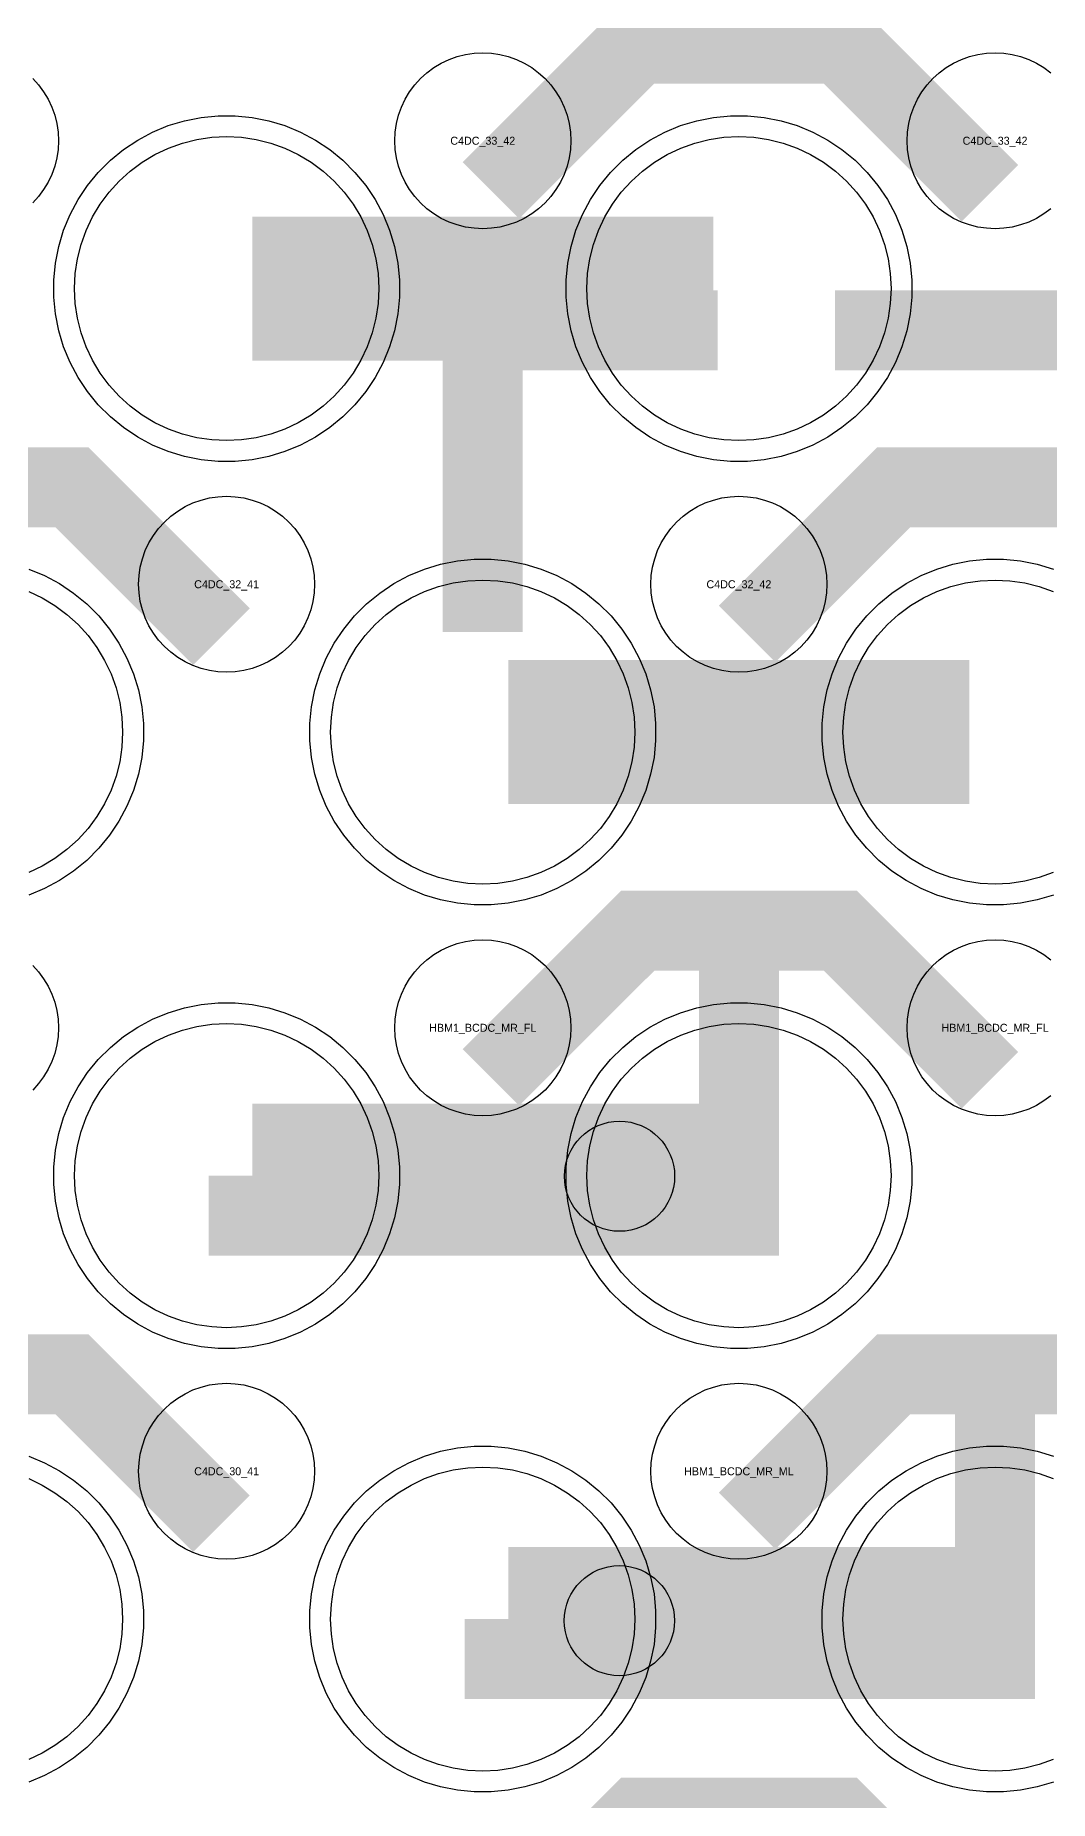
# Model space of a CAD drawing. Extents: x -11880 to 11880, y -14992 to 14992.
# Drawn here: x 1300 to 1617, y -10739 to -10188 of the extents above; entities that cross this region are included whole.
import ezdxf
from ezdxf.enums import TextEntityAlignment as Align

# ---------------------------------------------------------------- set-up
doc = ezdxf.new("R2010")
doc.units = 0
doc.header["$MEASUREMENT"] = 0
for name, color, linetype in [('GDS_775_DT_237', 138, 'CONTINUOUS'), ('RDL1_FS', 34, 'CONTINUOUS'), ('RDL_BS', 160, 'CONTINUOUS')]:
    doc.layers.add(name, color=color, linetype=linetype)

msp = doc.modelspace()

# ---------------------------------------------------------------- linework, layer by layer
at = {"layer": 'RDL1_FS', "color": 241, "true_color": 0xf7abae}
for points in [[(1360, -10314.459), (1355.343, -10314.23), (1350.732, -10313.546), (1346.209, -10312.414), (1341.819, -10310.842), (1337.605, -10308.85), (1333.605, -10306.452), (1329.86, -10303.674), (1326.406, -10300.544), (1323.276, -10297.09), (1320.498, -10293.345), (1318.1, -10289.345), (1316.108, -10285.131), (1314.536, -10280.741), (1313.404, -10276.218), (1312.72, -10271.607), (1312.491, -10266.95), (1312.72, -10262.293), (1313.404, -10257.682), (1314.536, -10253.159), (1316.108, -10248.769), (1318.1, -10244.555), (1320.498, -10240.555), (1323.276, -10236.81), (1326.406, -10233.356), (1329.86, -10230.226), (1333.605, -10227.448), (1337.605, -10225.05), (1341.819, -10223.058), (1346.209, -10221.486), (1350.732, -10220.354), (1355.343, -10219.67), (1360, -10219.441), (1364.657, -10219.67), (1369.268, -10220.354), (1373.791, -10221.486), (1378.181, -10223.058), (1382.395, -10225.05), (1386.395, -10227.448), (1390.14, -10230.226), (1393.594, -10233.356), (1396.724, -10236.81), (1399.502, -10240.555), (1401.9, -10244.555), (1403.892, -10248.769), (1405.464, -10253.159), (1406.596, -10257.682), (1407.28, -10262.293), (1407.509, -10266.95), (1407.28, -10271.607), (1406.596, -10276.218), (1405.464, -10280.741), (1403.892, -10285.131), (1401.9, -10289.345), (1399.502, -10293.345), (1396.724, -10297.09), (1393.594, -10300.544), (1390.14, -10303.674), (1386.395, -10306.452), (1382.395, -10308.85), (1378.181, -10310.842), (1373.791, -10312.414), (1369.268, -10313.546), (1364.657, -10314.23)], [(1520, -10314.459), (1515.343, -10314.23), (1510.732, -10313.546), (1506.209, -10312.414), (1501.819, -10310.842), (1497.605, -10308.85), (1493.605, -10306.452), (1489.86, -10303.674), (1486.406, -10300.544), (1483.276, -10297.09), (1480.498, -10293.345), (1478.1, -10289.345), (1476.108, -10285.131), (1474.536, -10280.741), (1473.404, -10276.218), (1472.72, -10271.607), (1472.491, -10266.95), (1472.72, -10262.293), (1473.404, -10257.682), (1474.536, -10253.159), (1476.108, -10248.769), (1478.1, -10244.555), (1480.498, -10240.555), (1483.276, -10236.81), (1486.406, -10233.356), (1489.86, -10230.226), (1493.605, -10227.448), (1497.605, -10225.05), (1501.819, -10223.058), (1506.209, -10221.486), (1510.732, -10220.354), (1515.343, -10219.67), (1520, -10219.441), (1524.657, -10219.67), (1529.268, -10220.354), (1533.791, -10221.486), (1538.181, -10223.058), (1542.395, -10225.05), (1546.395, -10227.448), (1550.14, -10230.226), (1553.594, -10233.356), (1556.724, -10236.81), (1559.502, -10240.555), (1561.9, -10244.555), (1563.892, -10248.769), (1565.464, -10253.159), (1566.596, -10257.682), (1567.28, -10262.293), (1567.509, -10266.95), (1567.28, -10271.607), (1566.596, -10276.218), (1565.464, -10280.741), (1563.892, -10285.131), (1561.9, -10289.345), (1559.502, -10293.345), (1556.724, -10297.09), (1553.594, -10300.544), (1550.14, -10303.674), (1546.395, -10306.452), (1542.395, -10308.85), (1538.181, -10310.842), (1533.791, -10312.414), (1529.268, -10313.546), (1524.657, -10314.23)], [(1440, -10453.024), (1435.343, -10452.795), (1430.732, -10452.111), (1426.209, -10450.979), (1421.819, -10449.407), (1417.605, -10447.415), (1413.605, -10445.017), (1409.86, -10442.239), (1406.406, -10439.109), (1403.276, -10435.655), (1400.498, -10431.91), (1398.1, -10427.91), (1396.108, -10423.696), (1394.536, -10419.306), (1393.404, -10414.783), (1392.72, -10410.172), (1392.491, -10405.515), (1392.72, -10400.858), (1393.404, -10396.247), (1394.536, -10391.724), (1396.108, -10387.334), (1398.1, -10383.12), (1400.498, -10379.12), (1403.276, -10375.375), (1406.406, -10371.921), (1409.86, -10368.791), (1413.605, -10366.013), (1417.605, -10363.615), (1421.819, -10361.623), (1426.209, -10360.051), (1430.732, -10358.919), (1435.343, -10358.235), (1440, -10358.006), (1444.657, -10358.235), (1449.268, -10358.919), (1453.791, -10360.051), (1458.181, -10361.623), (1462.395, -10363.615), (1466.395, -10366.013), (1470.14, -10368.791), (1473.594, -10371.921), (1476.724, -10375.375), (1479.502, -10379.12), (1481.9, -10383.12), (1483.892, -10387.334), (1485.464, -10391.724), (1486.596, -10396.247), (1487.28, -10400.858), (1487.509, -10405.515), (1487.28, -10410.172), (1486.596, -10414.783), (1485.464, -10419.306), (1483.892, -10423.696), (1481.9, -10427.91), (1479.502, -10431.91), (1476.724, -10435.655), (1473.594, -10439.109), (1470.14, -10442.239), (1466.395, -10445.017), (1462.395, -10447.415), (1458.181, -10449.407), (1453.791, -10450.979), (1449.268, -10452.111), (1444.657, -10452.795)]]:
    msp.add_lwpolyline(points, close=True, dxfattribs=at)
for points in [[(1368.002, -10266.95, 45, 45, 0), (1440.002, -10266.95, 45, 45, 0)], [(1440.002, -10266.95, 45, 45, 0), (1512.002, -10266.95, 45, 45, 0)], [(1448.002, -10405.515, 45, 45, 0), (1520.002, -10405.515, 45, 45, 0)], [(1520.002, -10405.515, 45, 45, 0), (1592.002, -10405.515, 45, 45, 0)]]:
    msp.add_lwpolyline(points, format="xyseb", dxfattribs=at)
at = {"layer": 'RDL1_FS'}
for points in [[(1298.181, -10361.623), (1302.395, -10363.615), (1306.395, -10366.013), (1310.14, -10368.791), (1313.594, -10371.921), (1316.724, -10375.375), (1319.502, -10379.12), (1321.9, -10383.12), (1323.892, -10387.334), (1325.464, -10391.724), (1326.596, -10396.247), (1327.28, -10400.858), (1327.509, -10405.515), (1327.28, -10410.172), (1326.596, -10414.783), (1325.464, -10419.306), (1323.892, -10423.696), (1321.9, -10427.91), (1319.502, -10431.91), (1316.724, -10435.655), (1313.594, -10439.109), (1310.14, -10442.239), (1306.395, -10445.017), (1302.395, -10447.415), (1298.181, -10449.407)], [(1298.181, -10638.748), (1302.395, -10640.74), (1306.395, -10643.138), (1310.14, -10645.916), (1313.594, -10649.046), (1316.724, -10652.5), (1319.502, -10656.245), (1321.9, -10660.245), (1323.892, -10664.459), (1325.464, -10668.849), (1326.596, -10673.372), (1327.28, -10677.983), (1327.509, -10682.64), (1327.28, -10687.297), (1326.596, -10691.908), (1325.464, -10696.431), (1323.892, -10700.821), (1321.9, -10705.035), (1319.502, -10709.035), (1316.724, -10712.78), (1313.594, -10716.234), (1310.14, -10719.364), (1306.395, -10722.142), (1302.395, -10724.54), (1298.181, -10726.532)], [(1618.181, -10726.532), (1613.791, -10728.104), (1609.268, -10729.236), (1604.657, -10729.92), (1600, -10730.149), (1595.343, -10729.92), (1590.732, -10729.236), (1586.209, -10728.104), (1581.819, -10726.532), (1577.605, -10724.54), (1573.605, -10722.142), (1569.86, -10719.364), (1566.406, -10716.234), (1563.276, -10712.78), (1560.498, -10709.035), (1558.1, -10705.035), (1556.108, -10700.821), (1554.536, -10696.431), (1553.404, -10691.908), (1552.72, -10687.297), (1552.491, -10682.64), (1552.72, -10677.983), (1553.404, -10673.372), (1554.536, -10668.849), (1556.108, -10664.459), (1558.1, -10660.245), (1560.498, -10656.245), (1563.276, -10652.5), (1566.406, -10649.046), (1569.86, -10645.916), (1573.605, -10643.138), (1577.605, -10640.74), (1581.819, -10638.748), (1586.209, -10637.176), (1590.732, -10636.044), (1595.343, -10635.36), (1600, -10635.131), (1604.657, -10635.36), (1609.268, -10636.044), (1613.791, -10637.176), (1618.181, -10638.748)]]:
    msp.add_lwpolyline(points, dxfattribs=at)
at = {"layer": 'RDL1_FS', "color": 241, "true_color": 0xf7abae}
msp.add_lwpolyline([(1618.181, -10449.407), (1613.791, -10450.979), (1609.268, -10452.111), (1604.657, -10452.795), (1600, -10453.024), (1595.343, -10452.795), (1590.732, -10452.111), (1586.209, -10450.979), (1581.819, -10449.407), (1577.605, -10447.415), (1573.605, -10445.017), (1569.86, -10442.239), (1566.406, -10439.109), (1563.276, -10435.655), (1560.498, -10431.91), (1558.1, -10427.91), (1556.108, -10423.696), (1554.536, -10419.306), (1553.404, -10414.783), (1552.72, -10410.172), (1552.491, -10405.515), (1552.72, -10400.858), (1553.404, -10396.247), (1554.536, -10391.724), (1556.108, -10387.334), (1558.1, -10383.12), (1560.498, -10379.12), (1563.276, -10375.375), (1566.406, -10371.921), (1569.86, -10368.791), (1573.605, -10366.013), (1577.605, -10363.615), (1581.819, -10361.623), (1586.209, -10360.051), (1590.732, -10358.919), (1595.343, -10358.235), (1600, -10358.006), (1604.657, -10358.235), (1609.268, -10358.919), (1613.791, -10360.051), (1618.181, -10361.623)], dxfattribs=at)
at = {"layer": 'RDL1_FS'}
for points in [[(1360, -10591.589), (1355.343, -10591.36), (1350.732, -10590.676), (1346.209, -10589.544), (1341.819, -10587.972), (1337.605, -10585.98), (1333.605, -10583.582), (1329.86, -10580.804), (1326.406, -10577.674), (1323.276, -10574.22), (1320.498, -10570.475), (1318.1, -10566.475), (1316.108, -10562.261), (1314.536, -10557.871), (1313.404, -10553.348), (1312.72, -10548.737), (1312.491, -10544.08), (1312.72, -10539.423), (1313.404, -10534.812), (1314.536, -10530.289), (1316.108, -10525.899), (1318.1, -10521.685), (1320.498, -10517.685), (1323.276, -10513.94), (1326.406, -10510.486), (1329.86, -10507.356), (1333.605, -10504.578), (1337.605, -10502.18), (1341.819, -10500.188), (1346.209, -10498.616), (1350.732, -10497.484), (1355.343, -10496.8), (1360, -10496.571), (1364.657, -10496.8), (1369.268, -10497.484), (1373.791, -10498.616), (1378.181, -10500.188), (1382.395, -10502.18), (1386.395, -10504.578), (1390.14, -10507.356), (1393.594, -10510.486), (1396.724, -10513.94), (1399.502, -10517.685), (1401.9, -10521.685), (1403.892, -10525.899), (1405.464, -10530.289), (1406.596, -10534.812), (1407.28, -10539.423), (1407.509, -10544.08), (1407.28, -10548.737), (1406.596, -10553.348), (1405.464, -10557.871), (1403.892, -10562.261), (1401.9, -10566.475), (1399.502, -10570.475), (1396.724, -10574.22), (1393.594, -10577.674), (1390.14, -10580.804), (1386.395, -10583.582), (1382.395, -10585.98), (1378.181, -10587.972), (1373.791, -10589.544), (1369.268, -10590.676), (1364.657, -10591.36)], [(1520, -10591.589), (1515.343, -10591.36), (1510.732, -10590.676), (1506.209, -10589.544), (1501.819, -10587.972), (1497.605, -10585.98), (1493.605, -10583.582), (1489.86, -10580.804), (1486.406, -10577.674), (1483.276, -10574.22), (1480.498, -10570.475), (1478.1, -10566.475), (1476.108, -10562.261), (1474.536, -10557.871), (1473.404, -10553.348), (1472.72, -10548.737), (1472.491, -10544.08), (1472.72, -10539.423), (1473.404, -10534.812), (1474.536, -10530.289), (1476.108, -10525.899), (1478.1, -10521.685), (1480.498, -10517.685), (1483.276, -10513.94), (1486.406, -10510.486), (1489.86, -10507.356), (1493.605, -10504.578), (1497.605, -10502.18), (1501.819, -10500.188), (1506.209, -10498.616), (1510.732, -10497.484), (1515.343, -10496.8), (1520, -10496.571), (1524.657, -10496.8), (1529.268, -10497.484), (1533.791, -10498.616), (1538.181, -10500.188), (1542.395, -10502.18), (1546.395, -10504.578), (1550.14, -10507.356), (1553.594, -10510.486), (1556.724, -10513.94), (1559.502, -10517.685), (1561.9, -10521.685), (1563.892, -10525.899), (1565.464, -10530.289), (1566.596, -10534.812), (1567.28, -10539.423), (1567.509, -10544.08), (1567.28, -10548.737), (1566.596, -10553.348), (1565.464, -10557.871), (1563.892, -10562.261), (1561.9, -10566.475), (1559.502, -10570.475), (1556.724, -10574.22), (1553.594, -10577.674), (1550.14, -10580.804), (1546.395, -10583.582), (1542.395, -10585.98), (1538.181, -10587.972), (1533.791, -10589.544), (1529.268, -10590.676), (1524.657, -10591.36)], [(1440, -10730.149), (1435.343, -10729.92), (1430.732, -10729.236), (1426.209, -10728.104), (1421.819, -10726.532), (1417.605, -10724.54), (1413.605, -10722.142), (1409.86, -10719.364), (1406.406, -10716.234), (1403.276, -10712.78), (1400.498, -10709.035), (1398.1, -10705.035), (1396.108, -10700.821), (1394.536, -10696.431), (1393.404, -10691.908), (1392.72, -10687.297), (1392.491, -10682.64), (1392.72, -10677.983), (1393.404, -10673.372), (1394.536, -10668.849), (1396.108, -10664.459), (1398.1, -10660.245), (1400.498, -10656.245), (1403.276, -10652.5), (1406.406, -10649.046), (1409.86, -10645.916), (1413.605, -10643.138), (1417.605, -10640.74), (1421.819, -10638.748), (1426.209, -10637.176), (1430.732, -10636.044), (1435.343, -10635.36), (1440, -10635.131), (1444.657, -10635.36), (1449.268, -10636.044), (1453.791, -10637.176), (1458.181, -10638.748), (1462.395, -10640.74), (1466.395, -10643.138), (1470.14, -10645.916), (1473.594, -10649.046), (1476.724, -10652.5), (1479.502, -10656.245), (1481.9, -10660.245), (1483.892, -10664.459), (1485.464, -10668.849), (1486.596, -10673.372), (1487.28, -10677.983), (1487.509, -10682.64), (1487.28, -10687.297), (1486.596, -10691.908), (1485.464, -10696.431), (1483.892, -10700.821), (1481.9, -10705.035), (1479.502, -10709.035), (1476.724, -10712.78), (1473.594, -10716.234), (1470.14, -10719.364), (1466.395, -10722.142), (1462.395, -10724.54), (1458.181, -10726.532), (1453.791, -10728.104), (1449.268, -10729.236), (1444.657, -10729.92)]]:
    msp.add_lwpolyline(points, close=True, dxfattribs=at)
for points in [[(1368.002, -10544.08, 45, 45, 0), (1440.002, -10544.08, 45, 45, 0)], [(1440.002, -10544.08, 45, 45, 0), (1512.002, -10544.08, 45, 45, 0)], [(1448.002, -10682.64, 45, 45, 0), (1520.002, -10682.64, 45, 45, 0)], [(1520.002, -10682.64, 45, 45, 0), (1592.002, -10682.64, 45, 45, 0)]]:
    msp.add_lwpolyline(points, format="xyseb", dxfattribs=at)
for centre in [(1482.727, -10544.281), (1482.672, -10683.12)]:
    msp.add_circle(centre, 17.2, dxfattribs=at)
at = {"layer": 'RDL_BS'}
for points in [[(1442.562, -10236.264, 25, 25, 0), (1488.377, -10190.449, 25, 25, 0), (1521.93, -10190.449, 25, 25, 0)], [(1598.401, -10237.163, 25, 25, 0), (1551.687, -10190.449, 25, 25, 0), (1521.929, -10190.449, 25, 25, 0)], [(1358.401, -10375.728, 25, 25, 0), (1311.687, -10329.014, 25, 25, 0), (1281.929, -10329.014, 25, 25, 0)], [(1522.562, -10374.829, 25, 25, 0), (1568.377, -10329.014, 25, 25, 0), (1601.93, -10329.014, 25, 25, 0)], [(1678.401, -10375.728, 25, 25, 0), (1631.687, -10329.014, 25, 25, 0), (1601.929, -10329.014, 25, 25, 0)], [(1520, -10569.08, 25, 25, 0), (1520, -10455.079, 25, 25, 0)], [(1442.562, -10513.394, 25, 25, 0), (1488.377, -10467.579, 25, 25, 0), (1521.93, -10467.579, 25, 25, 0)], [(1598.401, -10514.293, 25, 25, 0), (1551.687, -10467.579, 25, 25, 0), (1521.929, -10467.579, 25, 25, 0)], [(1354.397, -10556.58, 25, 25, 0), (1532.5, -10556.58, 25, 25, 0)], [(1600, -10707.64, 25, 25, 0), (1600, -10593.639, 25, 25, 0)], [(1358.401, -10652.853, 25, 25, 0), (1311.687, -10606.139, 25, 25, 0), (1281.929, -10606.139, 25, 25, 0)], [(1522.562, -10651.954, 25, 25, 0), (1568.377, -10606.139, 25, 25, 0), (1601.93, -10606.139, 25, 25, 0)], [(1678.401, -10652.853, 25, 25, 0), (1631.687, -10606.139, 25, 25, 0), (1601.929, -10606.139, 25, 25, 0)], [(1434.397, -10695.14, 25, 25, 0), (1612.5, -10695.14, 25, 25, 0)], [(1442.562, -10790.519, 25, 25, 0), (1488.377, -10744.704, 25, 25, 0), (1521.93, -10744.704, 25, 25, 0)], [(1598.401, -10791.418, 25, 25, 0), (1551.687, -10744.704, 25, 25, 0), (1521.929, -10744.704, 25, 25, 0)]]:
    msp.add_lwpolyline(points, format="xyseb", dxfattribs=at)
for points in [[(1440, -10248.256), (1437.307, -10248.124), (1434.635, -10247.728), (1432.016, -10247.071), (1429.481, -10246.164), (1427.044, -10245.012), (1424.72, -10243.619), (1422.557, -10242.016), (1420.558, -10240.204), (1418.746, -10238.205), (1417.143, -10236.042), (1415.75, -10233.718), (1414.598, -10231.281), (1413.691, -10228.746), (1413.034, -10226.127), (1412.638, -10223.455), (1412.506, -10220.762), (1412.638, -10218.069), (1413.034, -10215.397), (1413.691, -10212.778), (1414.598, -10210.243), (1415.75, -10207.806), (1417.143, -10205.482), (1418.746, -10203.319), (1420.558, -10201.32), (1422.557, -10199.508), (1424.72, -10197.905), (1427.044, -10196.512), (1429.481, -10195.36), (1432.016, -10194.453), (1434.635, -10193.796), (1437.307, -10193.4), (1440, -10193.268), (1442.693, -10193.4), (1445.365, -10193.796), (1447.984, -10194.453), (1450.519, -10195.36), (1452.956, -10196.512), (1455.28, -10197.905), (1457.443, -10199.508), (1459.442, -10201.32), (1461.254, -10203.319), (1462.857, -10205.482), (1464.25, -10207.806), (1465.402, -10210.243), (1466.309, -10212.778), (1466.966, -10215.397), (1467.362, -10218.069), (1467.494, -10220.762), (1467.362, -10223.455), (1466.966, -10226.127), (1466.309, -10228.746), (1465.402, -10231.281), (1464.25, -10233.718), (1462.857, -10236.042), (1461.254, -10238.205), (1459.442, -10240.204), (1457.443, -10242.016), (1455.28, -10243.619), (1452.956, -10245.012), (1450.519, -10246.164), (1447.984, -10247.071), (1445.365, -10247.728), (1442.693, -10248.124)], [(1360, -10386.821), (1357.307, -10386.689), (1354.635, -10386.293), (1352.016, -10385.636), (1349.481, -10384.729), (1347.044, -10383.577), (1344.72, -10382.184), (1342.557, -10380.581), (1340.558, -10378.769), (1338.746, -10376.77), (1337.143, -10374.607), (1335.75, -10372.283), (1334.598, -10369.846), (1333.691, -10367.311), (1333.034, -10364.692), (1332.638, -10362.02), (1332.506, -10359.327), (1332.638, -10356.634), (1333.034, -10353.962), (1333.691, -10351.343), (1334.598, -10348.808), (1335.75, -10346.371), (1337.143, -10344.047), (1338.746, -10341.884), (1340.558, -10339.885), (1342.557, -10338.073), (1344.72, -10336.47), (1347.044, -10335.077), (1349.481, -10333.925), (1352.016, -10333.018), (1354.635, -10332.361), (1357.307, -10331.965), (1360, -10331.833), (1362.693, -10331.965), (1365.365, -10332.361), (1367.984, -10333.018), (1370.519, -10333.925), (1372.956, -10335.077), (1375.28, -10336.47), (1377.443, -10338.073), (1379.442, -10339.885), (1381.254, -10341.884), (1382.857, -10344.047), (1384.25, -10346.371), (1385.402, -10348.808), (1386.309, -10351.343), (1386.966, -10353.962), (1387.362, -10356.634), (1387.494, -10359.327), (1387.362, -10362.02), (1386.966, -10364.692), (1386.309, -10367.311), (1385.402, -10369.846), (1384.25, -10372.283), (1382.857, -10374.607), (1381.254, -10376.77), (1379.442, -10378.769), (1377.443, -10380.581), (1375.28, -10382.184), (1372.956, -10383.577), (1370.519, -10384.729), (1367.984, -10385.636), (1365.365, -10386.293), (1362.693, -10386.689)], [(1520, -10386.821), (1517.307, -10386.689), (1514.635, -10386.293), (1512.016, -10385.636), (1509.481, -10384.729), (1507.044, -10383.577), (1504.72, -10382.184), (1502.557, -10380.581), (1500.558, -10378.769), (1498.746, -10376.77), (1497.143, -10374.607), (1495.75, -10372.283), (1494.598, -10369.846), (1493.691, -10367.311), (1493.034, -10364.692), (1492.638, -10362.02), (1492.506, -10359.327), (1492.638, -10356.634), (1493.034, -10353.962), (1493.691, -10351.343), (1494.598, -10348.808), (1495.75, -10346.371), (1497.143, -10344.047), (1498.746, -10341.884), (1500.558, -10339.885), (1502.557, -10338.073), (1504.72, -10336.47), (1507.044, -10335.077), (1509.481, -10333.925), (1512.016, -10333.018), (1514.635, -10332.361), (1517.307, -10331.965), (1520, -10331.833), (1522.693, -10331.965), (1525.365, -10332.361), (1527.984, -10333.018), (1530.519, -10333.925), (1532.956, -10335.077), (1535.28, -10336.47), (1537.443, -10338.073), (1539.442, -10339.885), (1541.254, -10341.884), (1542.857, -10344.047), (1544.25, -10346.371), (1545.402, -10348.808), (1546.309, -10351.343), (1546.966, -10353.962), (1547.362, -10356.634), (1547.494, -10359.327), (1547.362, -10362.02), (1546.966, -10364.692), (1546.309, -10367.311), (1545.402, -10369.846), (1544.25, -10372.283), (1542.857, -10374.607), (1541.254, -10376.77), (1539.442, -10378.769), (1537.443, -10380.581), (1535.28, -10382.184), (1532.956, -10383.577), (1530.519, -10384.729), (1527.984, -10385.636), (1525.365, -10386.293), (1522.693, -10386.689)], [(1440, -10525.386), (1437.307, -10525.254), (1434.635, -10524.858), (1432.016, -10524.201), (1429.481, -10523.294), (1427.044, -10522.142), (1424.72, -10520.749), (1422.557, -10519.146), (1420.558, -10517.334), (1418.746, -10515.335), (1417.143, -10513.172), (1415.75, -10510.848), (1414.598, -10508.411), (1413.691, -10505.876), (1413.034, -10503.257), (1412.638, -10500.585), (1412.506, -10497.892), (1412.638, -10495.199), (1413.034, -10492.527), (1413.691, -10489.908), (1414.598, -10487.373), (1415.75, -10484.936), (1417.143, -10482.612), (1418.746, -10480.449), (1420.558, -10478.45), (1422.557, -10476.638), (1424.72, -10475.035), (1427.044, -10473.642), (1429.481, -10472.49), (1432.016, -10471.583), (1434.635, -10470.926), (1437.307, -10470.53), (1440, -10470.398), (1442.693, -10470.53), (1445.365, -10470.926), (1447.984, -10471.583), (1450.519, -10472.49), (1452.956, -10473.642), (1455.28, -10475.035), (1457.443, -10476.638), (1459.442, -10478.45), (1461.254, -10480.449), (1462.857, -10482.612), (1464.25, -10484.936), (1465.402, -10487.373), (1466.309, -10489.908), (1466.966, -10492.527), (1467.362, -10495.199), (1467.494, -10497.892), (1467.362, -10500.585), (1466.966, -10503.257), (1466.309, -10505.876), (1465.402, -10508.411), (1464.25, -10510.848), (1462.857, -10513.172), (1461.254, -10515.335), (1459.442, -10517.334), (1457.443, -10519.146), (1455.28, -10520.749), (1452.956, -10522.142), (1450.519, -10523.294), (1447.984, -10524.201), (1445.365, -10524.858), (1442.693, -10525.254)], [(1357.356, -10598.08), (1352.062, -10597.563), (1346.835, -10596.517), (1341.795, -10594.986), (1336.885, -10592.955), (1332.223, -10590.463), (1327.809, -10587.516), (1323.708, -10584.154), (1319.926, -10580.372), (1316.564, -10576.271), (1313.617, -10571.857), (1311.125, -10567.195), (1309.094, -10562.285), (1307.563, -10557.245), (1306.517, -10552.018), (1306, -10546.724), (1306, -10541.436), (1306.517, -10536.142), (1307.563, -10530.915), (1309.094, -10525.875), (1311.125, -10520.965), (1313.617, -10516.303), (1316.564, -10511.889), (1319.926, -10507.788), (1323.708, -10504.006), (1327.809, -10500.644), (1332.223, -10497.697), (1336.885, -10495.205), (1341.795, -10493.174), (1346.835, -10491.643), (1352.062, -10490.597), (1357.356, -10490.08), (1362.644, -10490.08), (1367.938, -10490.597), (1373.165, -10491.643), (1378.205, -10493.174), (1383.115, -10495.205), (1387.777, -10497.697), (1392.191, -10500.644), (1396.292, -10504.006), (1400.074, -10507.788), (1403.436, -10511.889), (1406.383, -10516.303), (1408.875, -10520.965), (1410.906, -10525.875), (1412.437, -10530.915), (1413.483, -10536.142), (1414, -10541.436), (1414, -10546.724), (1413.483, -10552.018), (1412.437, -10557.245), (1410.906, -10562.285), (1408.875, -10567.195), (1406.383, -10571.857), (1403.436, -10576.271), (1400.074, -10580.372), (1396.292, -10584.154), (1392.191, -10587.516), (1387.777, -10590.463), (1383.115, -10592.955), (1378.205, -10594.986), (1373.165, -10596.517), (1367.938, -10597.563), (1362.644, -10598.08)], [(1517.356, -10598.08), (1512.062, -10597.563), (1506.835, -10596.517), (1501.795, -10594.986), (1496.885, -10592.955), (1492.223, -10590.463), (1487.809, -10587.516), (1483.708, -10584.154), (1479.926, -10580.372), (1476.564, -10576.271), (1473.617, -10571.857), (1471.125, -10567.195), (1469.094, -10562.285), (1467.563, -10557.245), (1466.517, -10552.018), (1466, -10546.724), (1466, -10541.436), (1466.517, -10536.142), (1467.563, -10530.915), (1469.094, -10525.875), (1471.125, -10520.965), (1473.617, -10516.303), (1476.564, -10511.889), (1479.926, -10507.788), (1483.708, -10504.006), (1487.809, -10500.644), (1492.223, -10497.697), (1496.885, -10495.205), (1501.795, -10493.174), (1506.835, -10491.643), (1512.062, -10490.597), (1517.356, -10490.08), (1522.644, -10490.08), (1527.938, -10490.597), (1533.165, -10491.643), (1538.205, -10493.174), (1543.115, -10495.205), (1547.777, -10497.697), (1552.191, -10500.644), (1556.292, -10504.006), (1560.074, -10507.788), (1563.436, -10511.889), (1566.383, -10516.303), (1568.875, -10520.965), (1570.906, -10525.875), (1572.437, -10530.915), (1573.483, -10536.142), (1574, -10541.436), (1574, -10546.724), (1573.483, -10552.018), (1572.437, -10557.245), (1570.906, -10562.285), (1568.875, -10567.195), (1566.383, -10571.857), (1563.436, -10576.271), (1560.074, -10580.372), (1556.292, -10584.154), (1552.191, -10587.516), (1547.777, -10590.463), (1543.115, -10592.955), (1538.205, -10594.986), (1533.165, -10596.517), (1527.938, -10597.563), (1522.644, -10598.08)], [(1360, -10663.946), (1357.307, -10663.814), (1354.635, -10663.418), (1352.016, -10662.761), (1349.481, -10661.854), (1347.044, -10660.702), (1344.72, -10659.309), (1342.557, -10657.706), (1340.558, -10655.894), (1338.746, -10653.895), (1337.143, -10651.732), (1335.75, -10649.408), (1334.598, -10646.971), (1333.691, -10644.436), (1333.034, -10641.817), (1332.638, -10639.145), (1332.506, -10636.452), (1332.638, -10633.759), (1333.034, -10631.087), (1333.691, -10628.468), (1334.598, -10625.933), (1335.75, -10623.496), (1337.143, -10621.172), (1338.746, -10619.009), (1340.558, -10617.01), (1342.557, -10615.198), (1344.72, -10613.595), (1347.044, -10612.202), (1349.481, -10611.05), (1352.016, -10610.143), (1354.635, -10609.486), (1357.307, -10609.09), (1360, -10608.958), (1362.693, -10609.09), (1365.365, -10609.486), (1367.984, -10610.143), (1370.519, -10611.05), (1372.956, -10612.202), (1375.28, -10613.595), (1377.443, -10615.198), (1379.442, -10617.01), (1381.254, -10619.009), (1382.857, -10621.172), (1384.25, -10623.496), (1385.402, -10625.933), (1386.309, -10628.468), (1386.966, -10631.087), (1387.362, -10633.759), (1387.494, -10636.452), (1387.362, -10639.145), (1386.966, -10641.817), (1386.309, -10644.436), (1385.402, -10646.971), (1384.25, -10649.408), (1382.857, -10651.732), (1381.254, -10653.895), (1379.442, -10655.894), (1377.443, -10657.706), (1375.28, -10659.309), (1372.956, -10660.702), (1370.519, -10661.854), (1367.984, -10662.761), (1365.365, -10663.418), (1362.693, -10663.814)], [(1520, -10663.946), (1517.307, -10663.814), (1514.635, -10663.418), (1512.016, -10662.761), (1509.481, -10661.854), (1507.044, -10660.702), (1504.72, -10659.309), (1502.557, -10657.706), (1500.558, -10655.894), (1498.746, -10653.895), (1497.143, -10651.732), (1495.75, -10649.408), (1494.598, -10646.971), (1493.691, -10644.436), (1493.034, -10641.817), (1492.638, -10639.145), (1492.506, -10636.452), (1492.638, -10633.759), (1493.034, -10631.087), (1493.691, -10628.468), (1494.598, -10625.933), (1495.75, -10623.496), (1497.143, -10621.172), (1498.746, -10619.009), (1500.558, -10617.01), (1502.557, -10615.198), (1504.72, -10613.595), (1507.044, -10612.202), (1509.481, -10611.05), (1512.016, -10610.143), (1514.635, -10609.486), (1517.307, -10609.09), (1520, -10608.958), (1522.693, -10609.09), (1525.365, -10609.486), (1527.984, -10610.143), (1530.519, -10611.05), (1532.956, -10612.202), (1535.28, -10613.595), (1537.443, -10615.198), (1539.442, -10617.01), (1541.254, -10619.009), (1542.857, -10621.172), (1544.25, -10623.496), (1545.402, -10625.933), (1546.309, -10628.468), (1546.966, -10631.087), (1547.362, -10633.759), (1547.494, -10636.452), (1547.362, -10639.145), (1546.966, -10641.817), (1546.309, -10644.436), (1545.402, -10646.971), (1544.25, -10649.408), (1542.857, -10651.732), (1541.254, -10653.895), (1539.442, -10655.894), (1537.443, -10657.706), (1535.28, -10659.309), (1532.956, -10660.702), (1530.519, -10661.854), (1527.984, -10662.761), (1525.365, -10663.418), (1522.693, -10663.814)], [(1437.356, -10736.64), (1432.062, -10736.123), (1426.835, -10735.077), (1421.795, -10733.546), (1416.885, -10731.515), (1412.223, -10729.023), (1407.809, -10726.076), (1403.708, -10722.714), (1399.926, -10718.932), (1396.564, -10714.831), (1393.617, -10710.417), (1391.125, -10705.755), (1389.094, -10700.845), (1387.563, -10695.805), (1386.517, -10690.578), (1386, -10685.284), (1386, -10679.996), (1386.517, -10674.702), (1387.563, -10669.475), (1389.094, -10664.435), (1391.125, -10659.525), (1393.617, -10654.863), (1396.564, -10650.449), (1399.926, -10646.348), (1403.708, -10642.566), (1407.809, -10639.204), (1412.223, -10636.257), (1416.885, -10633.765), (1421.795, -10631.734), (1426.835, -10630.203), (1432.062, -10629.157), (1437.356, -10628.64), (1442.644, -10628.64), (1447.938, -10629.157), (1453.165, -10630.203), (1458.205, -10631.734), (1463.115, -10633.765), (1467.777, -10636.257), (1472.191, -10639.204), (1476.292, -10642.566), (1480.074, -10646.348), (1483.436, -10650.449), (1486.383, -10654.863), (1488.875, -10659.525), (1490.906, -10664.435), (1492.437, -10669.475), (1493.483, -10674.702), (1494, -10679.996), (1494, -10685.284), (1493.483, -10690.578), (1492.437, -10695.805), (1490.906, -10700.845), (1488.875, -10705.755), (1486.383, -10710.417), (1483.436, -10714.831), (1480.074, -10718.932), (1476.292, -10722.714), (1472.191, -10726.076), (1467.777, -10729.023), (1463.115, -10731.515), (1458.205, -10733.546), (1453.165, -10735.077), (1447.938, -10736.123), (1442.644, -10736.64)]]:
    msp.add_lwpolyline(points, close=True, dxfattribs=at)
for points in [[(1617.443, -10242.016), (1615.28, -10243.619), (1612.956, -10245.012), (1610.519, -10246.164), (1607.984, -10247.071), (1605.365, -10247.728), (1602.693, -10248.124), (1600, -10248.256), (1597.307, -10248.124), (1594.635, -10247.728), (1592.016, -10247.071), (1589.481, -10246.164), (1587.044, -10245.012), (1584.72, -10243.619), (1582.557, -10242.016), (1580.558, -10240.204), (1578.746, -10238.205), (1577.143, -10236.042), (1575.75, -10233.718), (1574.598, -10231.281), (1573.691, -10228.746), (1573.034, -10226.127), (1572.638, -10223.455), (1572.506, -10220.762), (1572.638, -10218.069), (1573.034, -10215.397), (1573.691, -10212.778), (1574.598, -10210.243), (1575.75, -10207.806), (1577.143, -10205.482), (1578.746, -10203.319), (1580.558, -10201.32), (1582.557, -10199.508), (1584.72, -10197.905), (1587.044, -10196.512), (1589.481, -10195.36), (1592.016, -10194.453), (1594.635, -10193.796), (1597.307, -10193.4), (1600, -10193.268), (1602.693, -10193.4), (1605.365, -10193.796), (1607.984, -10194.453), (1610.519, -10195.36), (1612.956, -10196.512), (1615.28, -10197.905), (1617.443, -10199.508)], [(1299.442, -10201.32), (1301.254, -10203.319), (1302.857, -10205.482), (1304.25, -10207.806), (1305.402, -10210.243), (1306.309, -10212.778), (1306.966, -10215.397), (1307.362, -10218.069), (1307.494, -10220.762), (1307.362, -10223.455), (1306.966, -10226.127), (1306.309, -10228.746), (1305.402, -10231.281), (1304.25, -10233.718), (1302.857, -10236.042), (1301.254, -10238.205), (1299.442, -10240.204)], [(1298.205, -10354.609), (1303.115, -10356.64), (1307.777, -10359.132), (1312.191, -10362.079), (1316.292, -10365.441), (1320.074, -10369.223), (1323.436, -10373.324), (1326.383, -10377.738), (1328.875, -10382.4), (1330.906, -10387.31), (1332.437, -10392.35), (1333.483, -10397.577), (1334, -10402.871), (1334, -10408.159), (1333.483, -10413.453), (1332.437, -10418.68), (1330.906, -10423.72), (1328.875, -10428.63), (1326.383, -10433.292), (1323.436, -10437.706), (1320.074, -10441.807), (1316.292, -10445.589), (1312.191, -10448.951), (1307.777, -10451.898), (1303.115, -10454.39), (1298.205, -10456.421)], [(1617.443, -10519.146), (1615.28, -10520.749), (1612.956, -10522.142), (1610.519, -10523.294), (1607.984, -10524.201), (1605.365, -10524.858), (1602.693, -10525.254), (1600, -10525.386), (1597.307, -10525.254), (1594.635, -10524.858), (1592.016, -10524.201), (1589.481, -10523.294), (1587.044, -10522.142), (1584.72, -10520.749), (1582.557, -10519.146), (1580.558, -10517.334), (1578.746, -10515.335), (1577.143, -10513.172), (1575.75, -10510.848), (1574.598, -10508.411), (1573.691, -10505.876), (1573.034, -10503.257), (1572.638, -10500.585), (1572.506, -10497.892), (1572.638, -10495.199), (1573.034, -10492.527), (1573.691, -10489.908), (1574.598, -10487.373), (1575.75, -10484.936), (1577.143, -10482.612), (1578.746, -10480.449), (1580.558, -10478.45), (1582.557, -10476.638), (1584.72, -10475.035), (1587.044, -10473.642), (1589.481, -10472.49), (1592.016, -10471.583), (1594.635, -10470.926), (1597.307, -10470.53), (1600, -10470.398), (1602.693, -10470.53), (1605.365, -10470.926), (1607.984, -10471.583), (1610.519, -10472.49), (1612.956, -10473.642), (1615.28, -10475.035), (1617.443, -10476.638)], [(1299.442, -10478.45), (1301.254, -10480.449), (1302.857, -10482.612), (1304.25, -10484.936), (1305.402, -10487.373), (1306.309, -10489.908), (1306.966, -10492.527), (1307.362, -10495.199), (1307.494, -10497.892), (1307.362, -10500.585), (1306.966, -10503.257), (1306.309, -10505.876), (1305.402, -10508.411), (1304.25, -10510.848), (1302.857, -10513.172), (1301.254, -10515.335), (1299.442, -10517.334)], [(1298.205, -10631.734), (1303.115, -10633.765), (1307.777, -10636.257), (1312.191, -10639.204), (1316.292, -10642.566), (1320.074, -10646.348), (1323.436, -10650.449), (1326.383, -10654.863), (1328.875, -10659.525), (1330.906, -10664.435), (1332.437, -10669.475), (1333.483, -10674.702), (1334, -10679.996), (1334, -10685.284), (1333.483, -10690.578), (1332.437, -10695.805), (1330.906, -10700.845), (1328.875, -10705.755), (1326.383, -10710.417), (1323.436, -10714.831), (1320.074, -10718.932), (1316.292, -10722.714), (1312.191, -10726.076), (1307.777, -10729.023), (1303.115, -10731.515), (1298.205, -10733.546)], [(1618.205, -10733.546), (1613.165, -10735.077), (1607.938, -10736.123), (1602.644, -10736.64), (1597.356, -10736.64), (1592.062, -10736.123), (1586.835, -10735.077), (1581.795, -10733.546), (1576.885, -10731.515), (1572.223, -10729.023), (1567.809, -10726.076), (1563.708, -10722.714), (1559.926, -10718.932), (1556.564, -10714.831), (1553.617, -10710.417), (1551.125, -10705.755), (1549.094, -10700.845), (1547.563, -10695.805), (1546.517, -10690.578), (1546, -10685.284), (1546, -10679.996), (1546.517, -10674.702), (1547.563, -10669.475), (1549.094, -10664.435), (1551.125, -10659.525), (1553.617, -10654.863), (1556.564, -10650.449), (1559.926, -10646.348), (1563.708, -10642.566), (1567.809, -10639.204), (1572.223, -10636.257), (1576.885, -10633.765), (1581.795, -10631.734), (1586.835, -10630.203), (1592.062, -10629.157), (1597.356, -10628.64), (1602.644, -10628.64), (1607.938, -10629.157), (1613.165, -10630.203), (1618.205, -10631.734)]]:
    msp.add_lwpolyline(points, dxfattribs=at)
at = {"layer": 'RDL_BS', "color": 241, "true_color": 0xf7abae}
for points in [[(1357.356, -10320.95), (1352.062, -10320.433), (1346.835, -10319.387), (1341.795, -10317.856), (1336.885, -10315.825), (1332.223, -10313.333), (1327.809, -10310.386), (1323.708, -10307.024), (1319.926, -10303.242), (1316.564, -10299.141), (1313.617, -10294.727), (1311.125, -10290.065), (1309.094, -10285.155), (1307.563, -10280.115), (1306.517, -10274.888), (1306, -10269.594), (1306, -10264.306), (1306.517, -10259.012), (1307.563, -10253.785), (1309.094, -10248.745), (1311.125, -10243.835), (1313.617, -10239.173), (1316.564, -10234.759), (1319.926, -10230.658), (1323.708, -10226.876), (1327.809, -10223.514), (1332.223, -10220.567), (1336.885, -10218.075), (1341.795, -10216.044), (1346.835, -10214.513), (1352.062, -10213.467), (1357.356, -10212.95), (1362.644, -10212.95), (1367.938, -10213.467), (1373.165, -10214.513), (1378.205, -10216.044), (1383.115, -10218.075), (1387.777, -10220.567), (1392.191, -10223.514), (1396.292, -10226.876), (1400.074, -10230.658), (1403.436, -10234.759), (1406.383, -10239.173), (1408.875, -10243.835), (1410.906, -10248.745), (1412.437, -10253.785), (1413.483, -10259.012), (1414, -10264.306), (1414, -10269.594), (1413.483, -10274.888), (1412.437, -10280.115), (1410.906, -10285.155), (1408.875, -10290.065), (1406.383, -10294.727), (1403.436, -10299.141), (1400.074, -10303.242), (1396.292, -10307.024), (1392.191, -10310.386), (1387.777, -10313.333), (1383.115, -10315.825), (1378.205, -10317.856), (1373.165, -10319.387), (1367.938, -10320.433), (1362.644, -10320.95)], [(1517.356, -10320.95), (1512.062, -10320.433), (1506.835, -10319.387), (1501.795, -10317.856), (1496.885, -10315.825), (1492.223, -10313.333), (1487.809, -10310.386), (1483.708, -10307.024), (1479.926, -10303.242), (1476.564, -10299.141), (1473.617, -10294.727), (1471.125, -10290.065), (1469.094, -10285.155), (1467.563, -10280.115), (1466.517, -10274.888), (1466, -10269.594), (1466, -10264.306), (1466.517, -10259.012), (1467.563, -10253.785), (1469.094, -10248.745), (1471.125, -10243.835), (1473.617, -10239.173), (1476.564, -10234.759), (1479.926, -10230.658), (1483.708, -10226.876), (1487.809, -10223.514), (1492.223, -10220.567), (1496.885, -10218.075), (1501.795, -10216.044), (1506.835, -10214.513), (1512.062, -10213.467), (1517.356, -10212.95), (1522.644, -10212.95), (1527.938, -10213.467), (1533.165, -10214.513), (1538.205, -10216.044), (1543.115, -10218.075), (1547.777, -10220.567), (1552.191, -10223.514), (1556.292, -10226.876), (1560.074, -10230.658), (1563.436, -10234.759), (1566.383, -10239.173), (1568.875, -10243.835), (1570.906, -10248.745), (1572.437, -10253.785), (1573.483, -10259.012), (1574, -10264.306), (1574, -10269.594), (1573.483, -10274.888), (1572.437, -10280.115), (1570.906, -10285.155), (1568.875, -10290.065), (1566.383, -10294.727), (1563.436, -10299.141), (1560.074, -10303.242), (1556.292, -10307.024), (1552.191, -10310.386), (1547.777, -10313.333), (1543.115, -10315.825), (1538.205, -10317.856), (1533.165, -10319.387), (1527.938, -10320.433), (1522.644, -10320.95)], [(1437.356, -10459.515), (1432.062, -10458.998), (1426.835, -10457.952), (1421.795, -10456.421), (1416.885, -10454.39), (1412.223, -10451.898), (1407.809, -10448.951), (1403.708, -10445.589), (1399.926, -10441.807), (1396.564, -10437.706), (1393.617, -10433.292), (1391.125, -10428.63), (1389.094, -10423.72), (1387.563, -10418.68), (1386.517, -10413.453), (1386, -10408.159), (1386, -10402.871), (1386.517, -10397.577), (1387.563, -10392.35), (1389.094, -10387.31), (1391.125, -10382.4), (1393.617, -10377.738), (1396.564, -10373.324), (1399.926, -10369.223), (1403.708, -10365.441), (1407.809, -10362.079), (1412.223, -10359.132), (1416.885, -10356.64), (1421.795, -10354.609), (1426.835, -10353.078), (1432.062, -10352.032), (1437.356, -10351.515), (1442.644, -10351.515), (1447.938, -10352.032), (1453.165, -10353.078), (1458.205, -10354.609), (1463.115, -10356.64), (1467.777, -10359.132), (1472.191, -10362.079), (1476.292, -10365.441), (1480.074, -10369.223), (1483.436, -10373.324), (1486.383, -10377.738), (1488.875, -10382.4), (1490.906, -10387.31), (1492.437, -10392.35), (1493.483, -10397.577), (1494, -10402.871), (1494, -10408.159), (1493.483, -10413.453), (1492.437, -10418.68), (1490.906, -10423.72), (1488.875, -10428.63), (1486.383, -10433.292), (1483.436, -10437.706), (1480.074, -10441.807), (1476.292, -10445.589), (1472.191, -10448.951), (1467.777, -10451.898), (1463.115, -10454.39), (1458.205, -10456.421), (1453.165, -10457.952), (1447.938, -10458.998), (1442.644, -10459.515)]]:
    msp.add_lwpolyline(points, close=True, dxfattribs=at)
for points in [[(1440, -10374.24, 25, 25, 0), (1440, -10267.463, 25, 25, 0)], [(1427.5, -10279.963, 25, 25, 0), (1513.333, -10279.963, 25, 25, 0)], [(1467.056, -10279.963, 25, 25, 0), (1508.26, -10279.963, 25, 25, 0)], [(1550.016, -10279.963, 25, 25, 0), (1659.281, -10279.963, 25, 25, 0)], [(1440, -10297.932, 25, 25, 0), (1440, -10343.552, 25, 25, 0)]]:
    msp.add_lwpolyline(points, format="xyseb", dxfattribs=at)
msp.add_lwpolyline([(1618.205, -10456.421), (1613.165, -10457.952), (1607.938, -10458.998), (1602.644, -10459.515), (1597.356, -10459.515), (1592.062, -10458.998), (1586.835, -10457.952), (1581.795, -10456.421), (1576.885, -10454.39), (1572.223, -10451.898), (1567.809, -10448.951), (1563.708, -10445.589), (1559.926, -10441.807), (1556.564, -10437.706), (1553.617, -10433.292), (1551.125, -10428.63), (1549.094, -10423.72), (1547.563, -10418.68), (1546.517, -10413.453), (1546, -10408.159), (1546, -10402.871), (1546.517, -10397.577), (1547.563, -10392.35), (1549.094, -10387.31), (1551.125, -10382.4), (1553.617, -10377.738), (1556.564, -10373.324), (1559.926, -10369.223), (1563.708, -10365.441), (1567.809, -10362.079), (1572.223, -10359.132), (1576.885, -10356.64), (1581.795, -10354.609), (1586.835, -10353.078), (1592.062, -10352.032), (1597.356, -10351.515), (1602.644, -10351.515), (1607.938, -10352.032), (1613.165, -10353.078), (1618.205, -10354.609)], dxfattribs=at)

# ---------------------------------------------------------------- texts
at = {"layer": 'GDS_775_DT_237'}
for s, p in [('C4DC_33_42', (1440, -10220.762)), ('C4DC_33_42', (1440, -10220.762)), ('C4DC_33_42', (1600, -10220.762)), ('C4DC_33_42', (1600, -10220.762)), ('C4DC_32_41', (1360, -10359.327)), ('C4DC_32_41', (1360, -10359.327)), ('C4DC_32_42', (1520, -10359.327)), ('C4DC_32_42', (1520, -10359.327)), ('HBM1_BCDC_MR_FL', (1440, -10497.892)), ('HBM1_BCDC_MR_FL', (1440, -10497.892)), ('HBM1_BCDC_MR_FL', (1600, -10497.892)), ('HBM1_BCDC_MR_FL', (1600, -10497.892)), ('C4DC_30_41', (1360, -10636.452)), ('C4DC_30_41', (1360, -10636.452)), ('HBM1_BCDC_MR_ML', (1520, -10636.452)), ('HBM1_BCDC_MR_ML', (1520, -10636.452))]:
    msp.add_text(s, height=2.5, dxfattribs=at).set_placement(p, align=Align.MIDDLE_CENTER)

doc.saveas('drawing.dxf')
